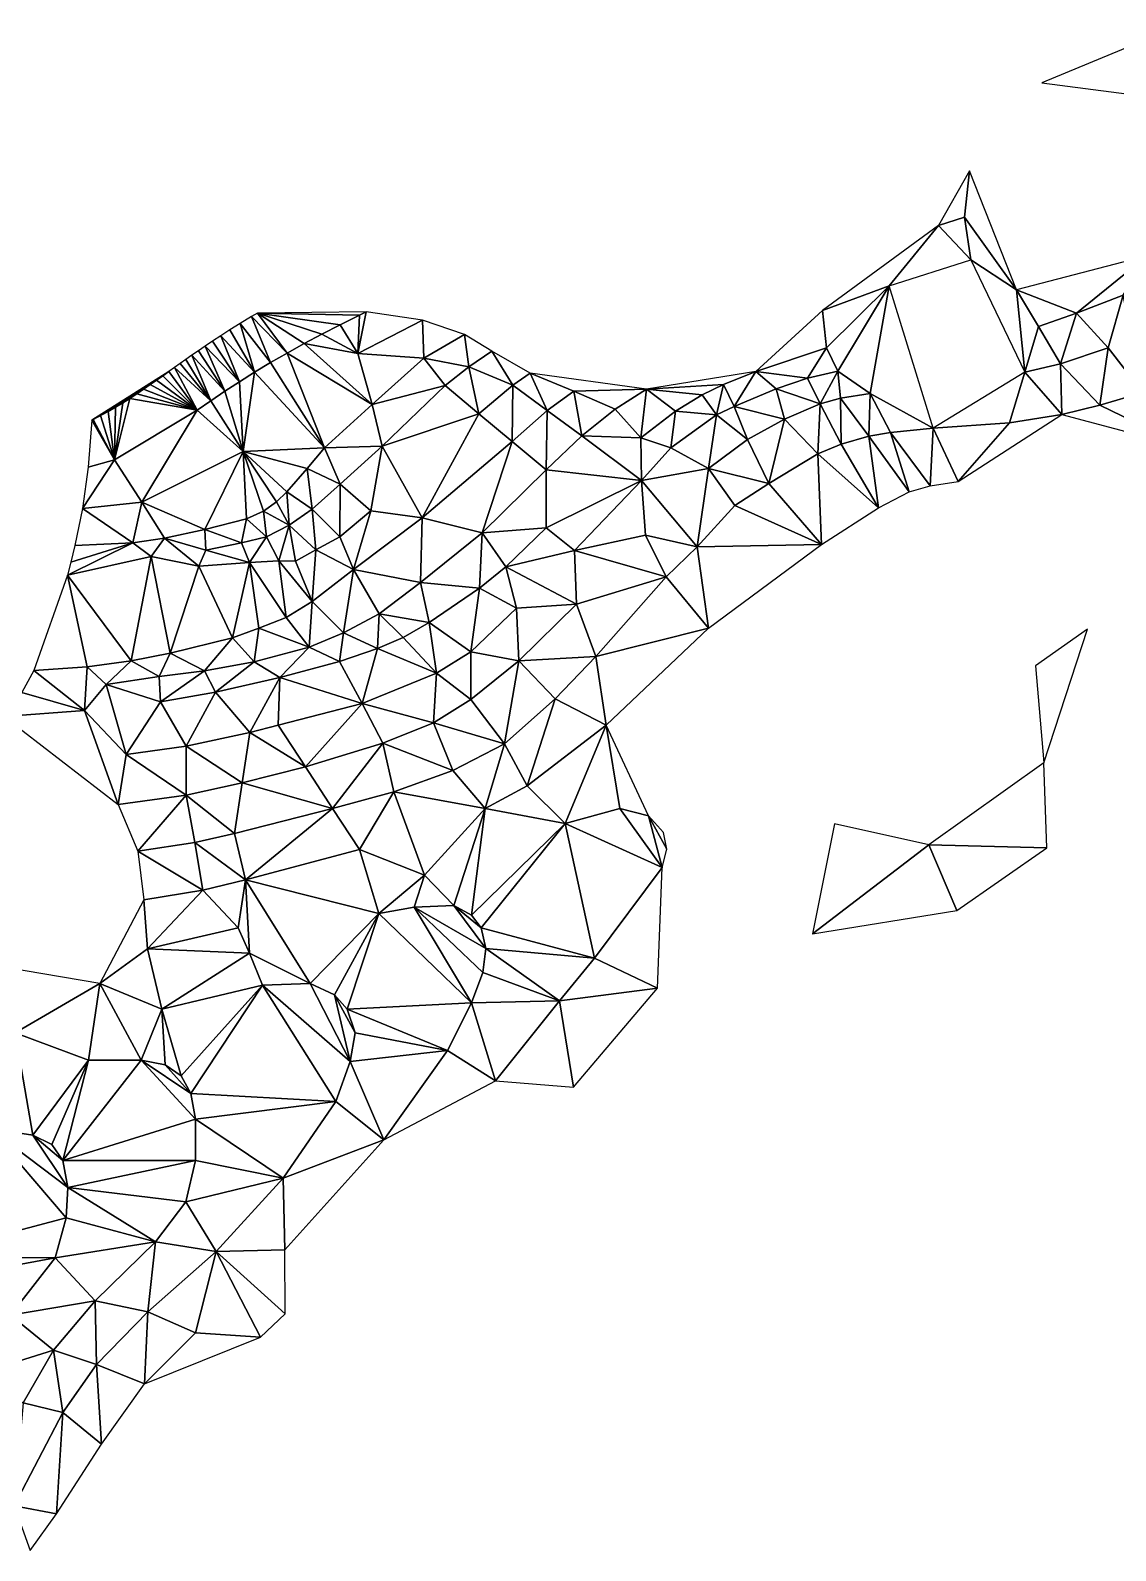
# Model space of a CAD drawing. Header units: metres. Extents: x 0 to 433, y 0 to 317.
# Drawn here: x 240.3 to 309.4, y 76 to 172.7 of the extents above; entities that cross this region are included whole.
import ezdxf

# ---------------------------------------------------------------- set-up
doc = ezdxf.new("R2010")
doc.units = ezdxf.units.M
doc.layers.add('TERRAIN_TIN', color=8, linetype='Continuous')

msp = doc.modelspace()

# ---------------------------------------------------------------- linework, layer by layer
at = {"layer": 'TERRAIN_TIN'}
for points in [[(313.986, 168.19, 52), (312.705, 172.738, 51), (304.677, 169.406, 51)], [(298.089, 160.312, 53), (299.746, 160.84, 53), (300.075, 163.793, 52)], [(299.746, 160.84, 53), (303.056, 156.22, 55), (300.075, 163.793, 52)], [(298.089, 160.312, 53), (300.146, 158.14, 54), (299.746, 160.84, 53)], [(300.146, 158.14, 54), (303.056, 156.22, 55), (299.746, 160.84, 53)], [(294.956, 156.49, 54), (298.089, 160.312, 53), (290.718, 154.914, 54)], [(300.146, 158.14, 54), (298.089, 160.312, 53), (294.956, 156.49, 54)], [(303.596, 150.98, 57), (303.056, 156.22, 55), (300.146, 158.14, 54)], [(311.376, 158.39, 55), (303.056, 156.22, 55), (306.876, 154.73, 56)], [(309.846, 155.88, 56), (311.376, 158.39, 55), (306.876, 154.73, 56)], [(290.966, 152.54, 55), (294.956, 156.49, 54), (290.718, 154.914, 54)], [(290.966, 152.54, 55), (291.686, 151.05, 56), (294.956, 156.49, 54)], [(291.686, 151.05, 56), (293.756, 149.63, 57), (294.956, 156.49, 54)], [(293.756, 149.63, 57), (297.766, 147.42, 58), (294.956, 156.49, 54)], [(303.056, 156.22, 55), (304.456, 153.89, 56), (306.876, 154.73, 56)], [(304.456, 153.89, 56), (303.056, 156.22, 55), (303.596, 150.98, 57)], [(308.886, 152.53, 57), (309.846, 155.88, 56), (306.876, 154.73, 56)], [(309.846, 155.88, 56), (308.886, 152.53, 57), (311.096, 149.69, 58)], [(261.236, 154.61, 48), (261.67, 154.822, 48), (254.746, 154.736, 47)], [(261.236, 154.61, 48), (261.133, 152.176, 49), (261.67, 154.822, 48)], [(261.133, 152.176, 49), (265.255, 154.289, 49), (261.67, 154.822, 48)], [(286.476, 151.03, 55), (290.966, 152.54, 55), (290.718, 154.914, 54)], [(252.993, 153.672, 47), (254.574, 150.991, 48), (253.642, 154.081, 47)], [(253.642, 154.081, 47), (255.584, 151.599, 48), (254.377, 154.524, 47)], [(254.574, 150.991, 48), (255.584, 151.599, 48), (253.642, 154.081, 47)], [(254.377, 154.524, 47), (256.635, 152.202, 48), (254.746, 154.736, 47)], [(255.584, 151.599, 48), (256.635, 152.202, 48), (254.377, 154.524, 47)], [(256.635, 152.202, 48), (257.725, 152.802, 48), (254.746, 154.736, 47)], [(257.725, 152.802, 48), (258.856, 153.403, 48), (254.746, 154.736, 47)], [(260.026, 154.005, 48), (261.236, 154.61, 48), (254.746, 154.736, 47)], [(258.856, 153.403, 48), (260.026, 154.005, 48), (254.746, 154.736, 47)], [(260.026, 154.005, 48), (258.856, 153.403, 48), (261.133, 152.176, 49)], [(260.026, 154.005, 48), (261.133, 152.176, 49), (261.236, 154.61, 48)], [(261.133, 152.176, 49), (265.349, 151.866, 50), (265.255, 154.289, 49)], [(265.255, 154.289, 49), (265.349, 151.866, 50), (267.925, 153.381, 50)], [(304.456, 153.89, 56), (303.596, 150.98, 57), (305.856, 151.52, 57)], [(304.456, 153.89, 56), (305.856, 151.52, 57), (306.876, 154.73, 56)], [(305.856, 151.52, 57), (308.886, 152.53, 57), (306.876, 154.73, 56)], [(253.603, 150.379, 48), (251.898, 152.95, 47), (251.426, 152.631, 47)], [(251.898, 152.95, 47), (253.603, 150.379, 48), (252.417, 153.296, 47)], [(254.574, 150.991, 48), (252.993, 153.672, 47), (252.417, 153.296, 47)], [(253.603, 150.379, 48), (254.574, 150.991, 48), (252.417, 153.296, 47)], [(258.856, 153.403, 48), (257.725, 152.802, 48), (261.133, 152.176, 49)], [(265.349, 151.866, 50), (268.206, 151.32, 51), (267.925, 153.381, 50)], [(268.206, 151.32, 51), (269.664, 152.332, 51), (267.925, 153.381, 50)], [(250.202, 151.793, 47), (251.776, 149.159, 48), (250.586, 152.058, 47)], [(252.671, 149.766, 48), (250.991, 152.336, 47), (250.586, 152.058, 47)], [(251.776, 149.159, 48), (252.671, 149.766, 48), (250.586, 152.058, 47)], [(250.991, 152.336, 47), (252.671, 149.766, 48), (251.426, 152.631, 47)], [(252.671, 149.766, 48), (253.603, 150.379, 48), (251.426, 152.631, 47)], [(255.584, 151.599, 48), (259.025, 146.172, 50), (256.635, 152.202, 48)], [(262.053, 148.92, 50), (257.725, 152.802, 48), (256.635, 152.202, 48)], [(259.025, 146.172, 50), (262.053, 148.92, 50), (256.635, 152.202, 48)], [(261.133, 152.176, 49), (257.725, 152.802, 48), (262.053, 148.92, 50)], [(265.349, 151.866, 50), (261.133, 152.176, 49), (262.053, 148.92, 50)], [(270.996, 150.15, 52), (269.664, 152.332, 51), (268.206, 151.32, 51)], [(269.664, 152.332, 51), (270.996, 150.15, 52), (272.111, 150.931, 52)], [(289.766, 150.6, 56), (290.966, 152.54, 55), (286.476, 151.03, 55)], [(290.966, 152.54, 55), (289.766, 150.6, 56), (291.686, 151.05, 56)], [(308.886, 152.53, 57), (305.856, 151.52, 57), (308.356, 148.89, 58)], [(308.886, 152.53, 57), (308.356, 148.89, 58), (311.096, 149.69, 58)], [(248.728, 150.759, 47), (249.103, 151.024, 47), (244.206, 147.935, 47)], [(248.728, 150.759, 47), (250.914, 148.564, 48), (249.103, 151.024, 47)], [(249.103, 151.024, 47), (250.914, 148.564, 48), (249.468, 151.281, 47)], [(251.776, 149.159, 48), (249.832, 151.536, 47), (249.468, 151.281, 47)], [(250.914, 148.564, 48), (251.776, 149.159, 48), (249.468, 151.281, 47)], [(249.832, 151.536, 47), (251.776, 149.159, 48), (250.202, 151.793, 47)], [(253.848, 145.93, 49), (254.574, 150.991, 48), (253.603, 150.379, 48)], [(253.848, 145.93, 49), (259.025, 146.172, 50), (254.574, 150.991, 48)], [(259.025, 146.172, 50), (255.584, 151.599, 48), (254.574, 150.991, 48)], [(266.706, 150.13, 51), (265.349, 151.866, 50), (262.053, 148.92, 50)], [(268.206, 151.32, 51), (265.349, 151.866, 50), (266.706, 150.13, 51)], [(268.206, 151.32, 51), (266.706, 150.13, 51), (268.836, 148.34, 52)], [(270.996, 150.15, 52), (268.206, 151.32, 51), (268.836, 148.34, 52)], [(284.416, 150.2, 55), (286.476, 151.03, 55), (279.521, 149.906, 54)], [(284.416, 150.2, 55), (285.096, 148.81, 56), (286.476, 151.03, 55)], [(285.096, 148.81, 56), (287.756, 149.92, 56), (286.476, 151.03, 55)], [(287.756, 149.92, 56), (289.766, 150.6, 56), (286.476, 151.03, 55)], [(291.686, 151.05, 56), (289.766, 150.6, 56), (290.556, 148.96, 57)], [(291.866, 149.33, 57), (291.686, 151.05, 56), (290.556, 148.96, 57)], [(291.686, 151.05, 56), (291.866, 149.33, 57), (293.756, 149.63, 57)], [(303.596, 150.98, 57), (297.766, 147.42, 58), (302.606, 147.75, 58)], [(303.596, 150.98, 57), (302.606, 147.75, 58), (305.946, 148.29, 58)], [(305.856, 151.52, 57), (303.596, 150.98, 57), (305.946, 148.29, 58)], [(308.356, 148.89, 58), (305.856, 151.52, 57), (305.946, 148.29, 58)], [(248.337, 150.482, 47), (248.728, 150.759, 47), (244.206, 147.935, 47)], [(247.93, 150.197, 47), (248.337, 150.482, 47), (244.206, 147.935, 47)], [(247.509, 149.905, 47), (247.93, 150.197, 47), (244.206, 147.935, 47)], [(247.93, 150.197, 47), (247.509, 149.905, 47), (250.914, 148.564, 48)], [(248.337, 150.482, 47), (247.93, 150.197, 47), (250.914, 148.564, 48)], [(248.728, 150.759, 47), (248.337, 150.482, 47), (250.914, 148.564, 48)], [(252.671, 149.766, 48), (253.848, 145.93, 49), (253.603, 150.379, 48)], [(262.696, 146.28, 51), (266.706, 150.13, 51), (262.053, 148.92, 50)], [(266.706, 150.13, 51), (262.696, 146.28, 51), (268.836, 148.34, 52)], [(270.956, 146.57, 53), (270.996, 150.15, 52), (268.836, 148.34, 52)], [(270.996, 150.15, 52), (270.956, 146.57, 53), (273.196, 148.54, 53)], [(270.996, 150.15, 52), (273.196, 148.54, 53), (272.111, 150.931, 52)], [(273.196, 148.54, 53), (274.888, 149.782, 53), (272.111, 150.931, 52)], [(272.111, 150.931, 52), (274.888, 149.782, 53), (279.521, 149.906, 54)], [(283.046, 149.54, 55), (284.416, 150.2, 55), (279.521, 149.906, 54)], [(284.416, 150.2, 55), (283.046, 149.54, 55), (283.976, 148.26, 56)], [(285.096, 148.81, 56), (284.416, 150.2, 55), (283.976, 148.26, 56)], [(289.766, 150.6, 56), (287.756, 149.92, 56), (290.556, 148.96, 57)], [(247.076, 149.611, 47), (247.509, 149.905, 47), (244.206, 147.935, 47)], [(246.631, 149.318, 47), (247.076, 149.611, 47), (244.206, 147.935, 47)], [(246.177, 149.029, 47), (246.631, 149.318, 47), (244.206, 147.935, 47)], [(245.714, 148.747, 47), (246.177, 149.029, 47), (244.206, 147.935, 47)], [(245.662, 145.412, 48), (250.914, 148.564, 48), (246.631, 149.318, 47)], [(246.177, 149.029, 47), (245.662, 145.412, 48), (246.631, 149.318, 47)], [(246.177, 149.029, 47), (245.714, 148.747, 47), (245.662, 145.412, 48)], [(250.914, 148.564, 48), (247.076, 149.611, 47), (246.631, 149.318, 47)], [(247.509, 149.905, 47), (247.076, 149.611, 47), (250.914, 148.564, 48)], [(250.914, 148.564, 48), (253.848, 145.93, 49), (251.776, 149.159, 48)], [(251.776, 149.159, 48), (253.848, 145.93, 49), (252.671, 149.766, 48)], [(274.888, 149.782, 53), (273.196, 148.54, 53), (275.396, 146.93, 54)], [(274.888, 149.782, 53), (277.516, 148.62, 54), (279.521, 149.906, 54)], [(277.516, 148.62, 54), (274.888, 149.782, 53), (275.396, 146.93, 54)], [(277.516, 148.62, 54), (279.156, 146.8, 55), (279.521, 149.906, 54)], [(279.156, 146.8, 55), (281.356, 148.51, 55), (279.521, 149.906, 54)], [(281.356, 148.51, 55), (283.046, 149.54, 55), (279.521, 149.906, 54)], [(283.046, 149.54, 55), (281.356, 148.51, 55), (283.976, 148.26, 56)], [(287.756, 149.92, 56), (285.096, 148.81, 56), (288.296, 147.99, 57)], [(287.756, 149.92, 56), (288.296, 147.99, 57), (290.556, 148.96, 57)], [(291.906, 146.41, 58), (291.866, 149.33, 57), (290.556, 148.96, 57)], [(291.866, 149.33, 57), (293.666, 146.91, 58), (293.756, 149.63, 57)], [(293.666, 146.91, 58), (291.866, 149.33, 57), (291.906, 146.41, 58)], [(293.756, 149.63, 57), (293.666, 146.91, 58), (295.036, 147.15, 58)], [(297.766, 147.42, 58), (293.756, 149.63, 57), (295.036, 147.15, 58)], [(308.356, 148.89, 58), (314.006, 146.14, 59), (311.096, 149.69, 58)], [(245.245, 148.476, 47), (245.714, 148.747, 47), (244.206, 147.935, 47)], [(244.77, 148.218, 47), (245.245, 148.476, 47), (244.206, 147.935, 47)], [(244.289, 147.975, 47), (244.77, 148.218, 47), (244.206, 147.935, 47)], [(244.77, 148.218, 47), (244.289, 147.975, 47), (245.662, 145.412, 48)], [(245.245, 148.476, 47), (244.77, 148.218, 47), (245.662, 145.412, 48)], [(245.714, 148.747, 47), (245.245, 148.476, 47), (245.662, 145.412, 48)], [(247.397, 142.707, 49), (250.914, 148.564, 48), (245.662, 145.412, 48)], [(253.848, 145.93, 49), (250.914, 148.564, 48), (247.397, 142.707, 49)], [(259.025, 146.172, 50), (262.696, 146.28, 51), (262.053, 148.92, 50)], [(262.696, 146.28, 51), (265.226, 141.72, 53), (268.836, 148.34, 52)], [(265.226, 141.72, 53), (270.956, 146.57, 53), (268.836, 148.34, 52)], [(273.196, 148.54, 53), (270.956, 146.57, 53), (273.116, 144.76, 54)], [(273.196, 148.54, 53), (273.116, 144.76, 54), (275.396, 146.93, 54)], [(279.156, 146.8, 55), (277.516, 148.62, 54), (275.396, 146.93, 54)], [(279.156, 146.8, 55), (281.066, 146.16, 56), (281.356, 148.51, 55)], [(281.356, 148.51, 55), (281.066, 146.16, 56), (283.976, 148.26, 56)], [(281.066, 146.16, 56), (283.456, 144.86, 57), (283.976, 148.26, 56)], [(283.456, 144.86, 57), (285.936, 146.71, 57), (283.976, 148.26, 56)], [(285.936, 146.71, 57), (285.096, 148.81, 56), (283.976, 148.26, 56)], [(285.096, 148.81, 56), (285.936, 146.71, 57), (288.296, 147.99, 57)], [(288.296, 147.99, 57), (290.426, 145.78, 58), (290.556, 148.96, 57)], [(290.426, 145.78, 58), (291.906, 146.41, 58), (290.556, 148.96, 57)], [(305.946, 148.29, 58), (302.606, 147.75, 58), (299.346, 144.02, 59)], [(314.006, 146.14, 59), (308.356, 148.89, 58), (305.946, 148.29, 58)], [(243.98, 144.939, 48), (245.662, 145.412, 48), (244.206, 147.935, 47)], [(245.662, 145.412, 48), (244.289, 147.975, 47), (244.206, 147.935, 47)], [(288.296, 147.99, 57), (285.936, 146.71, 57), (287.306, 143.9, 58)], [(290.426, 145.78, 58), (288.296, 147.99, 57), (287.306, 143.9, 58)], [(293.666, 146.91, 58), (296.236, 143.37, 59), (295.036, 147.15, 58)], [(297.566, 143.75, 59), (297.766, 147.42, 58), (295.036, 147.15, 58)], [(296.236, 143.37, 59), (297.566, 143.75, 59), (295.036, 147.15, 58)], [(297.766, 147.42, 58), (297.566, 143.75, 59), (299.346, 144.02, 59)], [(302.606, 147.75, 58), (297.766, 147.42, 58), (299.346, 144.02, 59)], [(259.025, 146.172, 50), (253.848, 145.93, 49), (257.906, 144.86, 50)], [(260.026, 143.86, 51), (259.025, 146.172, 50), (257.906, 144.86, 50)], [(259.025, 146.172, 50), (260.026, 143.86, 51), (262.696, 146.28, 51)], [(260.026, 143.86, 51), (261.976, 142.16, 52), (262.696, 146.28, 51)], [(262.696, 146.28, 51), (261.976, 142.16, 52), (265.226, 141.72, 53)], [(269.056, 140.75, 54), (270.956, 146.57, 53), (265.226, 141.72, 53)], [(270.956, 146.57, 53), (269.056, 140.75, 54), (273.116, 144.76, 54)], [(275.396, 146.93, 54), (273.116, 144.76, 54), (279.186, 144.09, 56)], [(279.156, 146.8, 55), (275.396, 146.93, 54), (279.186, 144.09, 56)], [(281.066, 146.16, 56), (279.156, 146.8, 55), (279.186, 144.09, 56)], [(283.456, 144.86, 57), (281.066, 146.16, 56), (279.186, 144.09, 56)], [(285.936, 146.71, 57), (283.456, 144.86, 57), (287.306, 143.9, 58)], [(294.276, 142.35, 59), (291.906, 146.41, 58), (290.426, 145.78, 58)], [(294.276, 142.35, 59), (293.666, 146.91, 58), (291.906, 146.41, 58)], [(294.276, 142.35, 59), (296.236, 143.37, 59), (293.666, 146.91, 58)], [(243.612, 142.318, 49), (245.662, 145.412, 48), (243.98, 144.939, 48)], [(243.612, 142.318, 49), (247.397, 142.707, 49), (245.662, 145.412, 48)], [(251.406, 140.98, 50), (253.848, 145.93, 49), (247.397, 142.707, 49)], [(254.046, 141.66, 50), (253.848, 145.93, 49), (251.406, 140.98, 50)], [(256.616, 143.37, 50), (253.848, 145.93, 49), (255.966, 142.74, 50)], [(255.966, 142.74, 50), (253.848, 145.93, 49), (255.136, 142.14, 50)], [(253.848, 145.93, 49), (256.616, 143.37, 50), (257.906, 144.86, 50)], [(253.848, 145.93, 49), (254.046, 141.66, 50), (255.136, 142.14, 50)], [(290.646, 140.01, 59), (290.426, 145.78, 58), (287.306, 143.9, 58)], [(294.276, 142.35, 59), (290.426, 145.78, 58), (290.646, 140.01, 59)], [(256.616, 143.37, 50), (258.236, 142.26, 51), (257.906, 144.86, 50)], [(258.236, 142.26, 51), (260.026, 143.86, 51), (257.906, 144.86, 50)], [(269.056, 140.75, 54), (273.126, 141.07, 55), (273.116, 144.76, 54)], [(273.116, 144.76, 54), (273.126, 141.07, 55), (279.186, 144.09, 56)], [(282.746, 139.87, 58), (283.456, 144.86, 57), (279.186, 144.09, 56)], [(285.136, 142.49, 58), (283.456, 144.86, 57), (282.746, 139.87, 58)], [(283.456, 144.86, 57), (285.136, 142.49, 58), (287.306, 143.9, 58)], [(256.776, 141.24, 51), (256.616, 143.37, 50), (255.966, 142.74, 50)], [(256.776, 141.24, 51), (258.236, 142.26, 51), (256.616, 143.37, 50)], [(259.986, 140.51, 52), (260.026, 143.86, 51), (258.236, 142.26, 51)], [(260.026, 143.86, 51), (259.986, 140.51, 52), (261.976, 142.16, 52)], [(273.126, 141.07, 55), (274.926, 139.64, 56), (279.186, 144.09, 56)], [(274.926, 139.64, 56), (279.446, 140.61, 57), (279.186, 144.09, 56)], [(279.446, 140.61, 57), (282.746, 139.87, 58), (279.186, 144.09, 56)], [(285.136, 142.49, 58), (290.646, 140.01, 59), (287.306, 143.9, 58)], [(246.826, 140.12, 50), (243.612, 142.318, 49), (243.138, 139.944, 50)], [(243.612, 142.318, 49), (246.826, 140.12, 50), (247.397, 142.707, 49)], [(247.397, 142.707, 49), (246.826, 140.12, 50), (248.846, 140.43, 50)], [(251.406, 140.98, 50), (247.397, 142.707, 49), (248.846, 140.43, 50)], [(256.776, 141.24, 51), (255.966, 142.74, 50), (255.136, 142.14, 50)], [(258.236, 142.26, 51), (256.776, 141.24, 51), (258.476, 139.67, 52)], [(259.986, 140.51, 52), (258.236, 142.26, 51), (258.476, 139.67, 52)], [(285.136, 142.49, 58), (282.746, 139.87, 58), (290.646, 140.01, 59)], [(254.046, 141.66, 50), (251.406, 140.98, 50), (253.726, 140.12, 51)], [(254.046, 141.66, 50), (253.726, 140.12, 51), (255.326, 140.51, 51)], [(254.046, 141.66, 50), (255.326, 140.51, 51), (255.136, 142.14, 50)], [(255.326, 140.51, 51), (256.776, 141.24, 51), (255.136, 142.14, 50)], [(261.976, 142.16, 52), (259.986, 140.51, 52), (260.856, 138.42, 53)], [(261.976, 142.16, 52), (260.856, 138.42, 53), (265.226, 141.72, 53)], [(260.856, 138.42, 53), (265.126, 137.6, 54), (265.226, 141.72, 53)], [(265.126, 137.6, 54), (269.056, 140.75, 54), (265.226, 141.72, 53)], [(246.826, 140.12, 50), (247.986, 139.25, 51), (248.846, 140.43, 50)], [(247.986, 139.25, 51), (251.026, 138.64, 52), (248.846, 140.43, 50)], [(251.466, 139.66, 51), (251.406, 140.98, 50), (248.846, 140.43, 50)], [(251.026, 138.64, 52), (251.466, 139.66, 51), (248.846, 140.43, 50)], [(253.726, 140.12, 51), (251.406, 140.98, 50), (251.466, 139.66, 51)], [(255.326, 140.51, 51), (253.726, 140.12, 51), (254.256, 138.87, 52)], [(256.106, 138.98, 52), (255.326, 140.51, 51), (254.256, 138.87, 52)], [(256.106, 138.98, 52), (256.776, 141.24, 51), (255.326, 140.51, 51)], [(256.776, 141.24, 51), (256.106, 138.98, 52), (257.166, 138.96, 52)], [(258.476, 139.67, 52), (256.776, 141.24, 51), (257.166, 138.96, 52)], [(259.986, 140.51, 52), (258.476, 139.67, 52), (260.856, 138.42, 53)], [(269.056, 140.75, 54), (265.126, 137.6, 54), (268.886, 137.24, 55)], [(270.556, 138.6, 55), (269.056, 140.75, 54), (268.886, 137.24, 55)], [(269.056, 140.75, 54), (270.556, 138.6, 55), (273.126, 141.07, 55)], [(270.556, 138.6, 55), (274.926, 139.64, 56), (273.126, 141.07, 55)], [(279.446, 140.61, 57), (274.926, 139.64, 56), (280.756, 137.96, 58)], [(282.746, 139.87, 58), (279.446, 140.61, 57), (280.756, 137.96, 58)], [(247.986, 139.25, 51), (246.826, 140.12, 50), (242.668, 138.074, 52)], [(246.826, 140.12, 50), (242.882, 138.883, 51), (242.668, 138.074, 52)], [(242.882, 138.883, 51), (246.826, 140.12, 50), (243.138, 139.944, 50)], [(254.256, 138.87, 52), (251.466, 139.66, 51), (251.026, 138.64, 52)], [(253.726, 140.12, 51), (251.466, 139.66, 51), (254.256, 138.87, 52)], [(258.236, 136.39, 53), (258.476, 139.67, 52), (257.166, 138.96, 52)], [(258.476, 139.67, 52), (258.236, 136.39, 53), (260.856, 138.42, 53)], [(274.926, 139.64, 56), (270.556, 138.6, 55), (275.056, 136.22, 57)], [(274.926, 139.64, 56), (275.056, 136.22, 57), (280.756, 137.96, 58)], [(283.466, 134.69, 59), (282.746, 139.87, 58), (280.756, 137.96, 58)], [(282.746, 139.87, 58), (283.466, 134.69, 59), (290.646, 140.01, 59)], [(246.706, 132.62, 53), (247.986, 139.25, 51), (242.668, 138.074, 52)], [(247.986, 139.25, 51), (246.706, 132.62, 53), (249.206, 133.11, 53)], [(251.026, 138.64, 52), (247.986, 139.25, 51), (249.206, 133.11, 53)], [(253.166, 134.07, 53), (251.026, 138.64, 52), (249.206, 133.11, 53)], [(253.166, 134.07, 53), (254.256, 138.87, 52), (251.026, 138.64, 52)], [(253.166, 134.07, 53), (254.836, 134.7, 53), (254.256, 138.87, 52)], [(256.106, 138.98, 52), (254.256, 138.87, 52), (256.586, 135.37, 53)], [(254.256, 138.87, 52), (254.836, 134.7, 53), (256.586, 135.37, 53)], [(256.106, 138.98, 52), (258.236, 136.39, 53), (257.166, 138.96, 52)], [(258.236, 136.39, 53), (256.106, 138.98, 52), (256.586, 135.37, 53)], [(258.236, 136.39, 53), (260.226, 134.4, 54), (260.856, 138.42, 53)], [(260.856, 138.42, 53), (260.226, 134.4, 54), (262.506, 135.61, 54)], [(265.126, 137.6, 54), (260.856, 138.42, 53), (262.506, 135.61, 54)], [(271.246, 135.96, 56), (270.556, 138.6, 55), (268.886, 137.24, 55)], [(270.556, 138.6, 55), (271.246, 135.96, 56), (275.056, 136.22, 57)], [(240.528, 131.987, 53), (243.916, 132.23, 53), (242.668, 138.074, 52)], [(243.916, 132.23, 53), (246.706, 132.62, 53), (242.668, 138.074, 52)], [(265.686, 135.05, 55), (265.126, 137.6, 54), (262.506, 135.61, 54)], [(265.126, 137.6, 54), (265.686, 135.05, 55), (268.886, 137.24, 55)], [(275.056, 136.22, 57), (276.286, 132.88, 58), (280.756, 137.96, 58)], [(276.286, 132.88, 58), (283.466, 134.69, 59), (280.756, 137.96, 58)], [(265.686, 135.05, 55), (268.336, 133.19, 56), (268.886, 137.24, 55)], [(268.336, 133.19, 56), (271.246, 135.96, 56), (268.886, 137.24, 55)], [(258.036, 133.48, 54), (258.236, 136.39, 53), (256.586, 135.37, 53)], [(258.036, 133.48, 54), (260.226, 134.4, 54), (258.236, 136.39, 53)], [(260.226, 134.4, 54), (262.396, 133.39, 55), (262.506, 135.61, 54)], [(262.396, 133.39, 55), (264.016, 134.1, 55), (262.506, 135.61, 54)], [(264.016, 134.1, 55), (265.686, 135.05, 55), (262.506, 135.61, 54)], [(271.246, 135.96, 56), (268.336, 133.19, 56), (271.376, 132.61, 57)], [(271.246, 135.96, 56), (271.376, 132.61, 57), (275.056, 136.22, 57)], [(275.056, 136.22, 57), (271.376, 132.61, 57), (276.286, 132.88, 58)], [(254.836, 134.7, 53), (253.166, 134.07, 53), (254.546, 132.55, 54)], [(258.036, 133.48, 54), (254.836, 134.7, 53), (254.546, 132.55, 54)], [(254.836, 134.7, 53), (258.036, 133.48, 54), (256.586, 135.37, 53)], [(265.686, 135.05, 55), (264.016, 134.1, 55), (266.146, 131.83, 56)], [(268.336, 133.19, 56), (265.686, 135.05, 55), (266.146, 131.83, 56)], [(276.936, 128.51, 59), (283.466, 134.69, 59), (276.286, 132.88, 58)], [(304.266, 132.29, 59), (304.806, 126.13, 58), (307.586, 134.62, 59)], [(251.386, 131.97, 54), (253.166, 134.07, 53), (249.206, 133.11, 53)], [(253.166, 134.07, 53), (251.386, 131.97, 54), (254.546, 132.55, 54)], [(258.036, 133.48, 54), (259.966, 132.58, 55), (260.226, 134.4, 54)], [(260.226, 134.4, 54), (259.966, 132.58, 55), (262.396, 133.39, 55)], [(264.016, 134.1, 55), (262.396, 133.39, 55), (266.146, 131.83, 56)], [(245.116, 131.11, 54), (246.706, 132.62, 53), (243.916, 132.23, 53)], [(248.506, 131.62, 54), (246.706, 132.62, 53), (245.116, 131.11, 54)], [(246.706, 132.62, 53), (248.506, 131.62, 54), (249.206, 133.11, 53)], [(248.506, 131.62, 54), (251.386, 131.97, 54), (249.206, 133.11, 53)], [(256.166, 131.55, 55), (258.036, 133.48, 54), (254.546, 132.55, 54)], [(259.966, 132.58, 55), (258.036, 133.48, 54), (256.166, 131.55, 55)], [(259.966, 132.58, 55), (256.166, 131.55, 55), (261.426, 129.9, 56)], [(262.396, 133.39, 55), (259.966, 132.58, 55), (261.426, 129.9, 56)], [(262.396, 133.39, 55), (261.426, 129.9, 56), (266.146, 131.83, 56)], [(268.336, 130.16, 57), (268.336, 133.19, 56), (266.146, 131.83, 56)], [(268.336, 133.19, 56), (268.336, 130.16, 57), (271.376, 132.61, 57)], [(271.376, 132.61, 57), (268.336, 130.16, 57), (270.466, 127.32, 58)], [(273.696, 130.19, 58), (271.376, 132.61, 57), (270.466, 127.32, 58)], [(271.376, 132.61, 57), (273.696, 130.19, 58), (276.286, 132.88, 58)], [(273.696, 130.19, 58), (276.936, 128.51, 59), (276.286, 132.88, 58)], [(240.528, 131.987, 53), (239.756, 130.605, 54), (243.746, 129.45, 55)], [(243.916, 132.23, 53), (240.528, 131.987, 53), (243.746, 129.45, 55)], [(245.116, 131.11, 54), (243.916, 132.23, 53), (243.746, 129.45, 55)], [(248.506, 131.62, 54), (245.116, 131.11, 54), (248.576, 130.01, 55)], [(248.506, 131.62, 54), (248.576, 130.01, 55), (251.386, 131.97, 54)], [(248.576, 130.01, 55), (252.076, 130.62, 55), (251.386, 131.97, 54)], [(251.386, 131.97, 54), (252.076, 130.62, 55), (254.546, 132.55, 54)], [(252.076, 130.62, 55), (256.166, 131.55, 55), (254.546, 132.55, 54)], [(266.146, 131.83, 56), (261.426, 129.9, 56), (265.946, 128.67, 57)], [(268.336, 130.16, 57), (266.146, 131.83, 56), (265.946, 128.67, 57)], [(246.396, 126.64, 56), (245.116, 131.11, 54), (243.746, 129.45, 55)], [(245.116, 131.11, 54), (246.396, 126.64, 56), (248.576, 130.01, 55)], [(256.166, 131.55, 55), (252.076, 130.62, 55), (254.276, 128.05, 56)], [(256.066, 128.51, 56), (256.166, 131.55, 55), (254.276, 128.05, 56)], [(256.166, 131.55, 55), (256.066, 128.51, 56), (261.426, 129.9, 56)], [(243.746, 129.45, 55), (239.756, 130.605, 54), (238.638, 129.077, 55)], [(248.576, 130.01, 55), (246.396, 126.64, 56), (250.206, 127.18, 56)], [(252.076, 130.62, 55), (248.576, 130.01, 55), (250.206, 127.18, 56)], [(254.276, 128.05, 56), (252.076, 130.62, 55), (250.206, 127.18, 56)], [(261.426, 129.9, 56), (256.066, 128.51, 56), (257.806, 125.86, 57)], [(262.726, 127.38, 57), (261.426, 129.9, 56), (257.806, 125.86, 57)], [(261.426, 129.9, 56), (262.726, 127.38, 57), (265.946, 128.67, 57)], [(270.466, 127.32, 58), (268.336, 130.16, 57), (265.946, 128.67, 57)], [(273.696, 130.19, 58), (270.466, 127.32, 58), (271.926, 124.66, 59)], [(276.936, 128.51, 59), (273.696, 130.19, 58), (271.926, 124.66, 59)], [(245.896, 123.46, 57), (243.746, 129.45, 55), (238.638, 129.077, 55)], [(246.396, 126.64, 56), (243.746, 129.45, 55), (245.896, 123.46, 57)], [(254.276, 128.05, 56), (250.206, 127.18, 56), (253.776, 124.85, 57)], [(254.276, 128.05, 56), (253.776, 124.85, 57), (257.806, 125.86, 57)], [(256.066, 128.51, 56), (254.276, 128.05, 56), (257.806, 125.86, 57)], [(262.726, 127.38, 57), (267.176, 125.64, 58), (265.946, 128.67, 57)], [(267.176, 125.64, 58), (270.466, 127.32, 58), (265.946, 128.67, 57)], [(274.336, 122.26, 60), (276.936, 128.51, 59), (271.926, 124.66, 59)], [(277.806, 123.22, 60), (276.936, 128.51, 59), (274.336, 122.26, 60)], [(277.806, 123.22, 60), (279.636, 122.74, 60), (276.936, 128.51, 59)], [(250.206, 127.18, 56), (246.396, 126.64, 56), (250.216, 124.06, 57)], [(253.776, 124.85, 57), (250.206, 127.18, 56), (250.216, 124.06, 57)], [(259.536, 123.22, 58), (262.726, 127.38, 57), (257.806, 125.86, 57)], [(262.726, 127.38, 57), (259.536, 123.22, 58), (263.436, 124.28, 58)], [(262.726, 127.38, 57), (263.436, 124.28, 58), (267.176, 125.64, 58)], [(269.236, 123.22, 59), (270.466, 127.32, 58), (267.176, 125.64, 58)], [(270.466, 127.32, 58), (269.236, 123.22, 59), (271.926, 124.66, 59)], [(246.396, 126.64, 56), (245.896, 123.46, 57), (250.216, 124.06, 57)], [(253.776, 124.85, 57), (259.536, 123.22, 58), (257.806, 125.86, 57)], [(304.806, 126.13, 58), (297.476, 120.91, 58), (304.996, 120.71, 57)], [(253.296, 121.63, 58), (253.776, 124.85, 57), (250.216, 124.06, 57)], [(259.536, 123.22, 58), (253.776, 124.85, 57), (253.296, 121.63, 58)], [(263.436, 124.28, 58), (269.236, 123.22, 59), (267.176, 125.64, 58)], [(245.896, 123.46, 57), (247.146, 120.49, 58), (250.216, 124.06, 57)], [(247.146, 120.49, 58), (250.756, 121.04, 58), (250.216, 124.06, 57)], [(250.756, 121.04, 58), (253.296, 121.63, 58), (250.216, 124.06, 57)], [(263.436, 124.28, 58), (259.536, 123.22, 58), (261.246, 120.61, 59)], [(265.376, 118.98, 60), (263.436, 124.28, 58), (261.246, 120.61, 59)], [(265.376, 118.98, 60), (269.236, 123.22, 59), (263.436, 124.28, 58)], [(269.236, 123.22, 59), (274.336, 122.26, 60), (271.926, 124.66, 59)], [(253.986, 118.68, 59), (259.536, 123.22, 58), (253.296, 121.63, 58)], [(259.536, 123.22, 58), (253.986, 118.68, 59), (261.246, 120.61, 59)], [(265.376, 118.98, 60), (267.256, 117.04, 61), (269.236, 123.22, 59)], [(267.256, 117.04, 61), (268.376, 116.43, 61), (269.236, 123.22, 59)], [(269.236, 123.22, 59), (268.376, 116.43, 61), (274.336, 122.26, 60)], [(280.506, 119.46, 60), (277.806, 123.22, 60), (274.336, 122.26, 60)], [(279.636, 122.74, 60), (277.806, 123.22, 60), (280.506, 119.46, 60)], [(268.376, 116.43, 61), (268.986, 115.62, 61), (274.336, 122.26, 60)], [(274.336, 122.26, 60), (268.986, 115.62, 61), (276.206, 113.69, 60)], [(280.506, 119.46, 60), (274.336, 122.26, 60), (276.206, 113.69, 60)], [(280.796, 120.62, 60), (279.636, 122.74, 60), (280.506, 119.46, 60)], [(279.636, 122.74, 60), (280.796, 120.62, 60), (280.596, 121.68, 60)], [(297.476, 120.91, 58), (291.486, 122.23, 59), (290.066, 115.23, 58)], [(247.146, 120.49, 58), (251.286, 118.02, 59), (250.756, 121.04, 58)], [(250.756, 121.04, 58), (253.986, 118.68, 59), (253.296, 121.63, 58)], [(251.286, 118.02, 59), (253.986, 118.68, 59), (250.756, 121.04, 58)], [(251.286, 118.02, 59), (247.146, 120.49, 58), (247.516, 117.41, 59)], [(261.246, 120.61, 59), (253.986, 118.68, 59), (262.486, 116.54, 61)], [(265.376, 118.98, 60), (261.246, 120.61, 59), (262.486, 116.54, 61)], [(297.476, 120.91, 58), (290.066, 115.23, 58), (299.255, 116.72, 57)], [(304.996, 120.71, 57), (297.476, 120.91, 58), (299.255, 116.72, 57)], [(280.206, 111.77, 59), (280.506, 119.46, 60), (276.206, 113.69, 60)], [(253.986, 118.68, 59), (251.286, 118.02, 59), (253.526, 115.61, 60)], [(254.256, 114, 61), (253.986, 118.68, 59), (253.526, 115.61, 60)], [(253.986, 118.68, 59), (258.116, 112.07, 62), (262.486, 116.54, 61)], [(253.986, 118.68, 59), (254.256, 114, 61), (258.116, 112.07, 62)], [(264.716, 116.94, 61), (265.376, 118.98, 60), (262.486, 116.54, 61)], [(267.256, 117.04, 61), (265.376, 118.98, 60), (264.716, 116.94, 61)], [(244.716, 112.07, 61), (247.746, 114.28, 60), (247.516, 117.41, 59)], [(247.746, 114.28, 60), (251.286, 118.02, 59), (247.516, 117.41, 59)], [(251.286, 118.02, 59), (247.746, 114.28, 60), (253.526, 115.61, 60)], [(258.116, 112.07, 62), (259.646, 111.36, 62), (262.486, 116.54, 61)], [(259.646, 111.36, 62), (260.456, 110.45, 62), (262.486, 116.54, 61)], [(260.456, 110.45, 62), (268.376, 110.85, 61), (262.486, 116.54, 61)], [(268.376, 110.85, 61), (264.716, 116.94, 61), (262.486, 116.54, 61)], [(267.256, 117.04, 61), (264.716, 116.94, 61), (269.286, 114.3, 61)], [(264.716, 116.94, 61), (269.086, 112.78, 61), (269.286, 114.3, 61)], [(269.086, 112.78, 61), (264.716, 116.94, 61), (268.376, 110.85, 61)], [(268.986, 115.62, 61), (267.256, 117.04, 61), (269.286, 114.3, 61)], [(268.986, 115.62, 61), (268.376, 116.43, 61), (267.256, 117.04, 61)], [(247.746, 114.28, 60), (254.256, 114, 61), (253.526, 115.61, 60)], [(268.986, 115.62, 61), (269.286, 114.3, 61), (276.206, 113.69, 60)], [(247.746, 114.28, 60), (244.716, 112.07, 61), (248.676, 110.45, 62)], [(254.256, 114, 61), (247.746, 114.28, 60), (248.676, 110.45, 62)], [(269.086, 112.78, 61), (273.966, 110.97, 60), (269.286, 114.3, 61)], [(269.286, 114.3, 61), (273.966, 110.97, 60), (276.206, 113.69, 60)], [(239.336, 108.93, 62), (244.716, 112.07, 61), (237.446, 113.3, 60)], [(255.076, 111.97, 62), (254.256, 114, 61), (248.676, 110.45, 62)], [(258.116, 112.07, 62), (254.256, 114, 61), (255.076, 111.97, 62)], [(273.966, 110.97, 60), (280.206, 111.77, 59), (276.206, 113.69, 60)], [(269.086, 112.78, 61), (268.376, 110.85, 61), (273.966, 110.97, 60)], [(239.336, 108.93, 62), (244.006, 107.2, 63), (244.716, 112.07, 61)], [(244.006, 107.2, 63), (247.356, 107.2, 63), (244.716, 112.07, 61)], [(244.716, 112.07, 61), (247.356, 107.2, 63), (248.676, 110.45, 62)], [(249.896, 106.19, 63), (255.076, 111.97, 62), (248.676, 110.45, 62)], [(249.896, 106.19, 63), (250.506, 105.07, 63), (255.076, 111.97, 62)], [(255.076, 111.97, 62), (250.506, 105.07, 63), (259.746, 104.56, 62)], [(258.116, 112.07, 62), (255.076, 111.97, 62), (260.656, 107.1, 62)], [(260.656, 107.1, 62), (255.076, 111.97, 62), (259.746, 104.56, 62)], [(258.116, 112.07, 62), (260.656, 107.1, 62), (259.646, 111.36, 62)], [(260.656, 107.1, 62), (260.966, 108.93, 62), (259.646, 111.36, 62)], [(260.966, 108.93, 62), (260.456, 110.45, 62), (259.646, 111.36, 62)], [(280.206, 111.77, 59), (273.966, 110.97, 60), (274.858, 105.466, 59)], [(247.356, 107.2, 63), (248.876, 106.9, 63), (248.676, 110.45, 62)], [(248.876, 106.9, 63), (249.896, 106.19, 63), (248.676, 110.45, 62)], [(268.376, 110.85, 61), (260.456, 110.45, 62), (266.856, 107.81, 61)], [(260.456, 110.45, 62), (260.966, 108.93, 62), (266.856, 107.81, 61)], [(268.376, 110.85, 61), (266.856, 107.81, 61), (269.896, 105.88, 60)], [(273.966, 110.97, 60), (268.376, 110.85, 61), (269.896, 105.88, 60)], [(274.858, 105.466, 59), (273.966, 110.97, 60), (269.896, 105.88, 60)], [(237.706, 102.84, 64), (240.446, 102.43, 64), (239.336, 108.93, 62)], [(240.446, 102.43, 64), (244.006, 107.2, 63), (239.336, 108.93, 62)], [(260.966, 108.93, 62), (260.656, 107.1, 62), (266.856, 107.81, 61)], [(266.856, 107.81, 61), (260.656, 107.1, 62), (262.786, 102.13, 61)], [(266.856, 107.81, 61), (262.786, 102.13, 61), (269.896, 105.88, 60)], [(244.006, 107.2, 63), (240.446, 102.43, 64), (241.666, 101.82, 64)], [(242.376, 100.81, 64), (244.006, 107.2, 63), (241.666, 101.82, 64)], [(247.356, 107.2, 63), (242.376, 100.81, 64), (250.806, 103.45, 63)], [(244.006, 107.2, 63), (242.376, 100.81, 64), (247.356, 107.2, 63)], [(250.506, 105.07, 63), (247.356, 107.2, 63), (250.806, 103.45, 63)], [(250.506, 105.07, 63), (248.876, 106.9, 63), (247.356, 107.2, 63)], [(248.876, 106.9, 63), (250.506, 105.07, 63), (249.896, 106.19, 63)], [(262.786, 102.13, 61), (260.656, 107.1, 62), (259.746, 104.56, 62)], [(250.506, 105.07, 63), (250.806, 103.45, 63), (259.746, 104.56, 62)], [(250.806, 103.45, 63), (256.396, 99.69, 62), (259.746, 104.56, 62)], [(256.396, 99.69, 62), (262.786, 102.13, 61), (259.746, 104.56, 62)], [(233.276, 94.7, 65), (242.586, 97.16, 64), (237.706, 102.84, 64)], [(242.686, 99.08, 64), (240.446, 102.43, 64), (237.706, 102.84, 64)], [(242.586, 97.16, 64), (242.686, 99.08, 64), (237.706, 102.84, 64)], [(242.376, 100.81, 64), (250.806, 100.81, 63), (250.806, 103.45, 63)], [(250.806, 100.81, 63), (256.396, 99.69, 62), (250.806, 103.45, 63)], [(240.446, 102.43, 64), (242.376, 100.81, 64), (241.666, 101.82, 64)], [(242.686, 99.08, 64), (242.376, 100.81, 64), (240.446, 102.43, 64)], [(256.396, 99.69, 62), (256.496, 95.13, 61), (262.786, 102.13, 61)], [(242.376, 100.81, 64), (242.686, 99.08, 64), (250.806, 100.81, 63)], [(250.806, 100.81, 63), (242.686, 99.08, 64), (250.196, 98.17, 63)], [(250.806, 100.81, 63), (250.196, 98.17, 63), (256.396, 99.69, 62)], [(256.396, 99.69, 62), (250.196, 98.17, 63), (252.126, 95.02, 62)], [(256.496, 95.13, 61), (256.396, 99.69, 62), (252.126, 95.02, 62)], [(242.686, 99.08, 64), (242.586, 97.16, 64), (248.266, 95.63, 63)], [(250.196, 98.17, 63), (242.686, 99.08, 64), (248.266, 95.63, 63)], [(252.126, 95.02, 62), (250.196, 98.17, 63), (248.266, 95.63, 63)], [(241.876, 94.62, 64), (242.586, 97.16, 64), (233.276, 94.7, 65)], [(242.586, 97.16, 64), (241.876, 94.62, 64), (248.266, 95.63, 63)], [(241.876, 94.62, 64), (244.416, 91.88, 63), (248.266, 95.63, 63)], [(244.416, 91.88, 63), (247.766, 91.17, 62), (248.266, 95.63, 63)], [(247.766, 91.17, 62), (252.126, 95.02, 62), (248.266, 95.63, 63)], [(247.766, 91.17, 62), (250.806, 89.85, 61), (252.126, 95.02, 62)], [(252.126, 95.02, 62), (250.806, 89.85, 61), (254.949, 89.575, 60)], [(256.496, 95.13, 61), (252.126, 95.02, 62), (256.526, 91.04, 60)], [(256.526, 91.04, 60), (252.126, 95.02, 62), (254.949, 89.575, 60)], [(233.876, 93.12, 65), (241.876, 94.62, 64), (233.276, 94.7, 65)], [(239.026, 90.97, 64), (241.876, 94.62, 64), (233.876, 93.12, 65)], [(241.876, 94.62, 64), (239.026, 90.97, 64), (244.416, 91.88, 63)], [(239.026, 90.97, 64), (236.896, 87.21, 64), (241.766, 88.73, 63)], [(244.416, 91.88, 63), (239.026, 90.97, 64), (241.766, 88.73, 63)], [(244.516, 87.82, 62), (244.416, 91.88, 63), (241.766, 88.73, 63)], [(244.416, 91.88, 63), (244.516, 87.82, 62), (247.766, 91.17, 62)], [(247.766, 91.17, 62), (244.516, 87.82, 62), (247.556, 86.6, 61)], [(250.806, 89.85, 61), (247.766, 91.17, 62), (247.556, 86.6, 61)], [(250.806, 89.85, 61), (247.556, 86.6, 61), (254.949, 89.575, 60)], [(236.896, 87.21, 64), (239.846, 85.38, 63), (241.766, 88.73, 63)], [(239.846, 85.38, 63), (242.376, 84.78, 62), (241.766, 88.73, 63)], [(242.376, 84.78, 62), (244.516, 87.82, 62), (241.766, 88.73, 63)], [(242.376, 84.78, 62), (244.816, 82.75, 61), (244.516, 87.82, 62)], [(244.516, 87.82, 62), (244.816, 82.75, 61), (247.556, 86.6, 61)], [(239.846, 85.38, 63), (239.266, 78.82, 62), (242.376, 84.78, 62)], [(242.376, 84.78, 62), (239.266, 78.82, 62), (241.956, 78.33, 61)], [(244.816, 82.75, 61), (242.376, 84.78, 62), (241.956, 78.33, 61)], [(239.266, 78.82, 62), (240.286, 75.98, 61), (241.956, 78.33, 61)]]:
    msp.add_3dface(points, dxfattribs=at)

doc.saveas('drawing.dxf')
